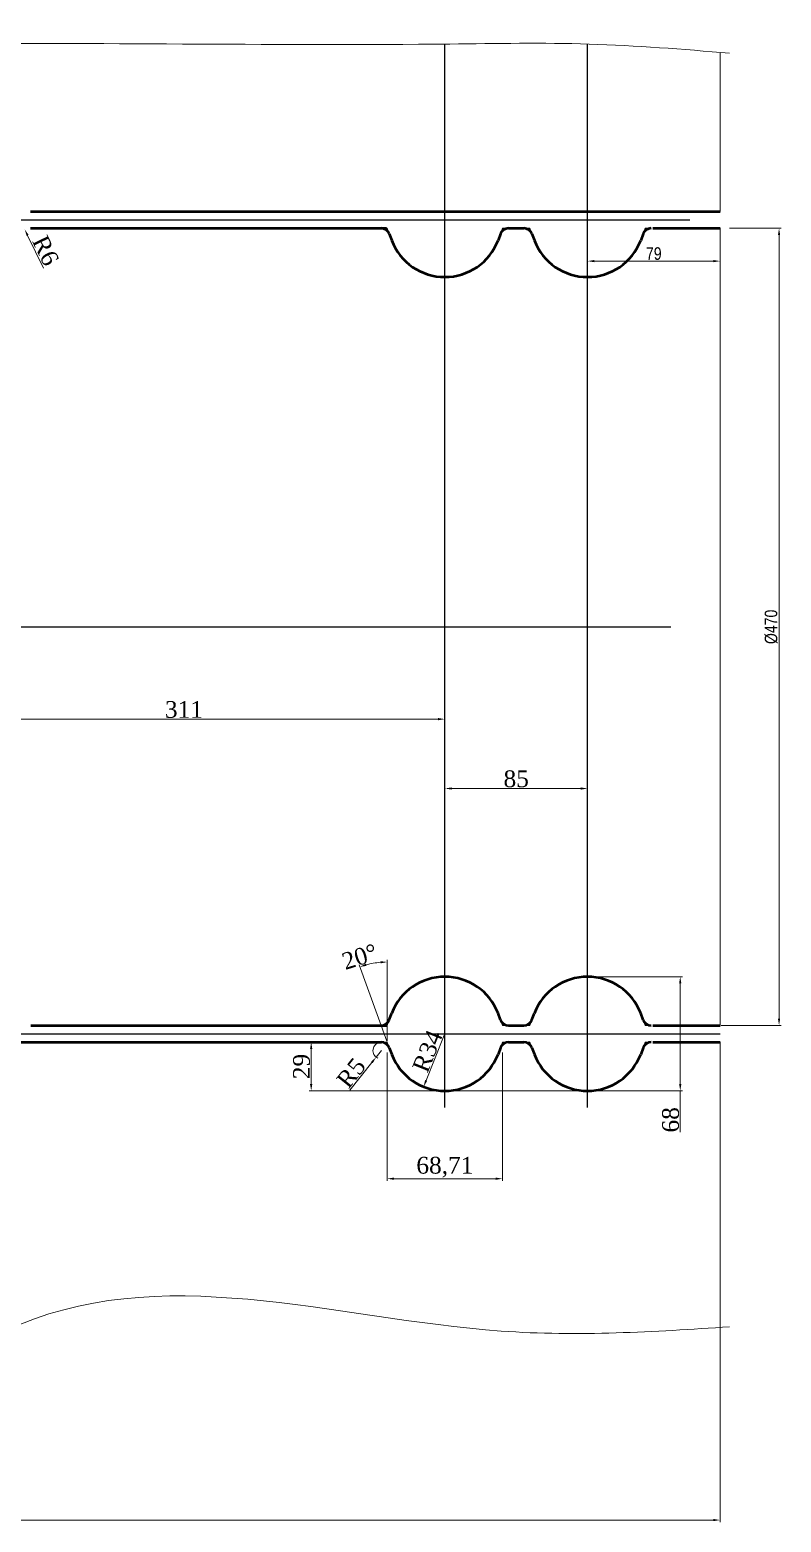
# Model space of a CAD drawing. Header units: millimetres. Extents: x -954 to 34898, y -2134 to 12006.
# Drawn here: x 28957 to 29405, y 8208 to 9098 of the extents above; entities that cross this region are included whole.
import ezdxf

# ---------------------------------------------------------------- set-up
doc = ezdxf.new("R2010")
doc.units = ezdxf.units.MM
doc.header["$LTSCALE"] = 3
doc.layers.add('контурная', color=7, linetype='Continuous', lineweight=50)
doc.layers.add('тонкая', color=7, linetype='Continuous', lineweight=20)
doc.layers.add('осевая', color=4, linetype='Continuous')
doc.styles.add('s2.5v4', font='times.ttf', dxfattribs={"height": 10})
doc.styles.add('s3v2.5', font='arial.ttf', dxfattribs={"width": 0.8, "height": 7.5})
doc.dimstyles.new('s3v2.5', dxfattribs={"dimtxt": 7.5, "dimasz": 4, "dimexe": 1.25, "dimexo": 0.625, "dimtad": 1, "dimtxsty": 's3v2.5', "dimcen": 1.5, "dimclrd": 6, "dimclre": 256, "dimclrt": 1, "dimadec": 0, "dimazin": 0, "dimtfac": 1, "dimtmove": 0, "dimatfit": 3, "dimfxl": 1, "dimlwd": -1, "dimlwe": -1, "dimarcsym": 0})

# ---------------------------------------------------------------- blocks, each defined once
blk = doc.blocks.new('*D1276')
at = {"layer": 'Defpoints', "color": 0, "transparency": 16777216}
for p in [(28954.23, 8978.75), (28956.85, 8973.36)]:
    blk.add_point(p, dxfattribs=at)
at = {"layer": 'тонкая', "color": 6, "transparency": 16777216}
blk.add_line((28965.44, 8955.67), (28955.98, 8975.16), dxfattribs=at)
blk.add_solid([(28956.58, 8975.45), (28955.38, 8974.86), (28954.23, 8978.75)], dxfattribs=at)
at = {"layer": 'тонкая', "color": 1, "transparency": 16777216, "insert": (28966.72, 8966.11), "char_height": 10, "attachment_point": 5, "rotation": 295.89412, "style": 's2.5v4'}
blk.add_mtext('R6', dxfattribs=at)
blk = doc.blocks.new('*D1277')
at = {"layer": 'Defpoints', "color": 0, "transparency": 16777216}
for p in [(29117.51, 8494.36), (29124.95, 8494.36), (29289.62, 8465.36)]:
    blk.add_point(p, dxfattribs=at)
at = {"layer": 'тонкая', "transparency": 16777216}
for p, q in [((29118.14, 8494.36), (29126.2, 8494.36)), ((29288.99, 8465.36), (29123.7, 8465.36))]:
    blk.add_line(p, q, dxfattribs=at)
at = {"layer": 'тонкая', "color": 6, "transparency": 16777216}
blk.add_line((29124.95, 8469.36), (29124.95, 8490.36), dxfattribs=at)
for points in [[(29124.28, 8490.36), (29125.62, 8490.36), (29124.95, 8494.36)], [(29124.28, 8469.36), (29125.62, 8469.36), (29124.95, 8465.36)]]:
    blk.add_solid(points, dxfattribs=at)
at = {"layer": 'тонкая', "color": 1, "transparency": 16777216, "insert": (29119.22, 8479.86), "char_height": 10, "attachment_point": 5, "rotation": 90, "style": 's2.5v4'}
blk.add_mtext('29', dxfattribs=at)
blk = doc.blocks.new('*D1292')
at = {"layer": 'Defpoints', "color": 0, "transparency": 16777216}
for p in [(29204.62, 8499.36), (29191.95, 8467.8)]:
    blk.add_point(p, dxfattribs=at)
at = {"layer": 'тонкая', "color": 6, "transparency": 16777216}
blk.add_line((29204.28, 8498.52), (29193.44, 8471.52), dxfattribs=at)
blk.add_solid([(29192.82, 8471.76), (29194.06, 8471.27), (29191.95, 8467.8)], dxfattribs=at)
at = {"layer": 'тонкая', "color": 1, "transparency": 16777216, "insert": (29194.31, 8489), "char_height": 10, "attachment_point": 5, "rotation": 68.12374, "style": 's2.5v4'}
blk.add_mtext('R34', dxfattribs=at)
blk = doc.blocks.new('*D1293')
at = {"layer": 'Defpoints', "color": 0, "transparency": 16777216}
for p in [(29164.72, 8541.82), (29170.26, 8494.36), (29170.26, 8488.83), (29171.46, 8491.07), (29172.93, 8487.02)]:
    blk.add_point(p, dxfattribs=at)
at = {"layer": 'тонкая', "transparency": 16777216}
for p, q in [((29170.05, 8494.94), (29153.49, 8540.43)), ((29170.26, 8494.98), (29170.26, 8543.39))]:
    blk.add_line(p, q, dxfattribs=at)
at = {"layer": 'тонкая', "color": 6, "transparency": 16777216}
blk.add_arc((29170.26, 8494.36), 47.78, 94.7978, 105.2022, dxfattribs=at)
for points in [[(29157.94, 8539.83), (29157.53, 8541.1), (29153.92, 8539.26)], [(29166.24, 8542.64), (29166.3, 8541.3), (29170.26, 8542.14)]]:
    blk.add_solid(points, dxfattribs=at)
at = {"layer": 'тонкая', "color": 1, "transparency": 16777216, "insert": (29153.86, 8545.27), "char_height": 10, "attachment_point": 5, "rotation": 17.86273, "style": 's2.5v4'}
blk.add_mtext('20°', dxfattribs=at)
blk = doc.blocks.new('*D1294')
at = {"layer": 'Defpoints', "color": 0, "transparency": 16777216}
for p in [(29163.65, 8485.45), (29166.76, 8489.36)]:
    blk.add_point(p, dxfattribs=at)
at = {"layer": 'тонкая', "color": 6, "transparency": 16777216}
for p, q in [((29166.76, 8489.36), (29163.65, 8485.45)), ((29147.9, 8465.7), (29161.15, 8482.32))]:
    blk.add_line(p, q, dxfattribs=at)
at = {"layer": 'тонкая', "transparency": 16777216}
blk.add_arc((29166.76, 8489.36), 5, 97.16197, 245.75734, dxfattribs=at)
at = {"layer": 'тонкая', "color": 6, "transparency": 16777216}
blk.add_solid([(29160.63, 8482.73), (29161.67, 8481.9), (29163.65, 8485.45)], dxfattribs=at)
at = {"layer": 'тонкая', "color": 1, "transparency": 16777216, "insert": (29148.81, 8476.01), "char_height": 10, "attachment_point": 5, "rotation": 51.43339, "style": 's2.5v4'}
blk.add_mtext('R5', dxfattribs=at)
blk = doc.blocks.new('*D1291')
at = {"layer": 'Defpoints', "color": 0, "transparency": 16777216}
for p in [(29170.26, 8488.83), (29238.97, 8488.83), (29238.97, 8413)]:
    blk.add_point(p, dxfattribs=at)
at = {"layer": 'тонкая', "transparency": 16777216}
for p, q in [((29170.26, 8488.2), (29170.26, 8411.75)), ((29238.97, 8488.2), (29238.97, 8411.75))]:
    blk.add_line(p, q, dxfattribs=at)
at = {"layer": 'тонкая', "color": 6, "transparency": 16777216}
blk.add_line((29174.26, 8413), (29234.97, 8413), dxfattribs=at)
for points in [[(29174.26, 8413.67), (29174.26, 8412.33), (29170.26, 8413)], [(29234.97, 8413.67), (29234.97, 8412.33), (29238.97, 8413)]]:
    blk.add_solid(points, dxfattribs=at)
at = {"layer": 'тонкая', "color": 1, "transparency": 16777216, "insert": (29204.62, 8419.85), "char_height": 10, "attachment_point": 5, "style": 's2.5v4'}
blk.add_mtext('68,71', dxfattribs=at)
blk = doc.blocks.new('*D1328')
at = {"layer": 'Defpoints', "color": 0, "transparency": 16777216}
for p in [(28893.62, 8686.88), (29204.62, 8686.88), (29204.62, 8686.88)]:
    blk.add_point(p, dxfattribs=at)
at = {"layer": 'тонкая', "transparency": 16777216}
for p, q in [((28893.62, 8687.5), (28893.62, 8688.13)), ((29204.62, 8687.5), (29204.62, 8688.13))]:
    blk.add_line(p, q, dxfattribs=at)
at = {"layer": 'тонкая', "color": 6, "transparency": 16777216}
blk.add_line((28897.62, 8686.88), (29200.62, 8686.88), dxfattribs=at)
for points in [[(28897.62, 8687.54), (28897.62, 8686.21), (28893.62, 8686.88)], [(29200.62, 8687.54), (29200.62, 8686.21), (29204.62, 8686.88)]]:
    blk.add_solid(points, dxfattribs=at)
at = {"layer": 'тонкая', "color": 1, "transparency": 16777216, "insert": (29049.12, 8692.59), "char_height": 10, "attachment_point": 5, "style": 's2.5v4'}
blk.add_mtext('311', dxfattribs=at)
blk = doc.blocks.new('*D1329')
at = {"layer": 'Defpoints', "color": 0, "transparency": 16777216}
for p in [(29204.62, 8645.54), (29289.62, 8645.54), (29289.62, 8645.54)]:
    blk.add_point(p, dxfattribs=at)
at = {"layer": 'тонкая', "transparency": 16777216}
for p, q in [((29204.62, 8646.16), (29204.62, 8646.79)), ((29289.62, 8646.16), (29289.62, 8646.79))]:
    blk.add_line(p, q, dxfattribs=at)
at = {"layer": 'тонкая', "color": 6, "transparency": 16777216}
blk.add_line((29208.62, 8645.54), (29285.62, 8645.54), dxfattribs=at)
for points in [[(29208.62, 8646.2), (29208.62, 8644.87), (29204.62, 8645.54)], [(29285.62, 8646.2), (29285.62, 8644.87), (29289.62, 8645.54)]]:
    blk.add_solid(points, dxfattribs=at)
at = {"layer": 'тонкая', "color": 1, "transparency": 16777216, "insert": (29247.12, 8651.25), "char_height": 10, "attachment_point": 5, "style": 's2.5v4'}
blk.add_mtext('85', dxfattribs=at)
blk = doc.blocks.new('*D1330')
at = {"layer": 'Defpoints', "color": 0, "transparency": 16777216}
for p in [(29289.62, 8959.82), (29289.62, 8959.82), (29368.62, 8959.82)]:
    blk.add_point(p, dxfattribs=at)
at = {"layer": 'тонкая', "transparency": 16777216}
for p, q in [((29289.62, 8960.45), (29289.62, 8961.07)), ((29368.62, 8960.45), (29368.62, 8961.07))]:
    blk.add_line(p, q, dxfattribs=at)
at = {"layer": 'тонкая', "color": 6, "transparency": 16777216}
blk.add_line((29364.62, 8959.82), (29293.62, 8959.82), dxfattribs=at)
for points in [[(29293.62, 8960.49), (29293.62, 8959.16), (29289.62, 8959.82)], [(29364.62, 8960.49), (29364.62, 8959.16), (29368.62, 8959.82)]]:
    blk.add_solid(points, dxfattribs=at)
at = {"layer": 'тонкая', "color": 1, "transparency": 16777216, "insert": (29329.12, 8964.28), "char_height": 7.5, "attachment_point": 5, "style": 's3v2.5'}
blk.add_mtext('79', dxfattribs=at)
blk = doc.blocks.new('*D1331')
at = {"layer": 'Defpoints', "color": 0, "transparency": 16777216}
for p in [(29373.62, 8979.36), (29368.62, 8504.36), (29403.75, 8504.36)]:
    blk.add_point(p, dxfattribs=at)
at = {"layer": 'тонкая', "transparency": 16777216}
for p, q in [((29374.25, 8979.36), (29405, 8979.36)), ((29369.25, 8504.36), (29405, 8504.36))]:
    blk.add_line(p, q, dxfattribs=at)
at = {"layer": 'тонкая', "color": 6, "transparency": 16777216}
blk.add_line((29403.75, 8975.36), (29403.75, 8508.36), dxfattribs=at)
for points in [[(29403.09, 8975.36), (29404.42, 8975.36), (29403.75, 8979.36)], [(29403.09, 8508.36), (29404.42, 8508.36), (29403.75, 8504.36)]]:
    blk.add_solid(points, dxfattribs=at)
at = {"layer": 'тонкая', "color": 1, "transparency": 16777216, "insert": (29399.09, 8741.86), "char_height": 7.5, "attachment_point": 5, "rotation": 90, "style": 's3v2.5'}
blk.add_mtext('%%C470', dxfattribs=at)
blk = doc.blocks.new('*D1381')
at = {"layer": 'Defpoints', "color": 0, "transparency": 16777216}
for p in [(28218.62, 8374), (29368.62, 8374), (28218.62, 8209.59)]:
    blk.add_point(p, dxfattribs=at)
at = {"layer": 'тонкая', "transparency": 16777216}
for p, q in [((28218.62, 8373.37), (28218.62, 8208.34)), ((29368.62, 8373.37), (29368.62, 8208.34))]:
    blk.add_line(p, q, dxfattribs=at)
at = {"layer": 'тонкая', "color": 6, "transparency": 16777216}
blk.add_line((29364.62, 8209.59), (28222.62, 8209.59), dxfattribs=at)
for points in [[(28222.62, 8210.25), (28222.62, 8208.92), (28218.62, 8209.59)], [(29364.62, 8210.25), (29364.62, 8208.92), (29368.62, 8209.59)]]:
    blk.add_solid(points, dxfattribs=at)
at = {"layer": 'тонкая', "color": 1, "transparency": 16777216, "insert": (28793.62, 8215.3), "char_height": 10, "attachment_point": 5, "style": 's2.5v4'}
blk.add_mtext('1150', dxfattribs=at)
blk = doc.blocks.new('*D1930')
at = {"layer": 'Defpoints', "color": 0, "transparency": 16777216}
for p in [(29289.62, 8533.36), (29344.87, 8533.36), (29289.62, 8465.36)]:
    blk.add_point(p, dxfattribs=at)
at = {"layer": 'тонкая', "transparency": 16777216}
for p, q in [((29290.24, 8533.36), (29346.12, 8533.36)), ((29290.24, 8465.36), (29346.12, 8465.36))]:
    blk.add_line(p, q, dxfattribs=at)
at = {"layer": 'тонкая', "color": 6, "transparency": 16777216}
for p, q in [((29344.87, 8529.36), (29344.87, 8469.36)), ((29344.87, 8465.36), (29344.87, 8440.82))]:
    blk.add_line(p, q, dxfattribs=at)
for points in [[(29344.2, 8529.36), (29345.53, 8529.36), (29344.87, 8533.36)], [(29344.2, 8469.36), (29345.53, 8469.36), (29344.87, 8465.36)]]:
    blk.add_solid(points, dxfattribs=at)
at = {"layer": 'тонкая', "color": 1, "transparency": 16777216, "insert": (29339.16, 8448.09), "char_height": 10, "attachment_point": 5, "rotation": 90, "style": 's2.5v4'}
blk.add_mtext('68', dxfattribs=at)

msp = doc.modelspace()

# ---------------------------------------------------------------- linework, layer by layer
at = {"layer": 'контурная'}
for p, q in [((28957.768, 8989.356), (29368.621, 8989.356)), ((28957.768, 8979.356), (29169.763, 8979.356)), ((29171.461, 8976.066), (29172.932, 8972.025)), ((29237.773, 8976.066), (29236.302, 8972.025)), ((29242.472, 8979.356), (29251.763, 8979.356)), ((29256.461, 8976.066), (29257.932, 8972.025)), ((29322.773, 8976.066), (29321.302, 8972.025)), ((29328.472, 8979.356), (29368.621, 8979.356)), ((29171.461, 8507.646), (29172.932, 8511.688)), ((29237.773, 8507.646), (29236.302, 8511.688)), ((29256.461, 8507.646), (29257.932, 8511.688)), ((29322.773, 8507.646), (29321.302, 8511.688)), ((28957.854, 8504.356), (29169.763, 8504.356)), ((29242.472, 8504.356), (29251.624, 8504.356)), ((29328.472, 8504.356), (29368.621, 8504.356)), ((28698.426, 8494.356), (28972.724, 8494.356)), ((28972.724, 8494.356), (29105.766, 8494.356)), ((29103.486, 8494.356), (29166.763, 8494.356)), ((29242.472, 8494.356), (29251.624, 8494.356)), ((29328.472, 8494.356), (29368.621, 8494.356)), ((29171.461, 8491.066), (29172.932, 8487.025)), ((29237.773, 8491.066), (29236.302, 8487.025)), ((29256.461, 8491.066), (29257.932, 8487.025)), ((29322.773, 8491.066), (29321.302, 8487.025))]:
    msp.add_line(p, q, dxfattribs=at)
for centre, radius, start, end in [((29166.763, 8974.356), 5, 20, 90), ((29242.472, 8974.356), 5, 90, 160), ((29251.763, 8974.356), 5, 20, 90), ((29327.472, 8974.356), 5, 90, 160), ((29204.617, 8984.356), 34, 201.26538, 270), ((29204.617, 8984.356), 34, 270, 338.73462), ((29289.617, 8984.356), 34, 201.26538, 270), ((29289.617, 8984.356), 34, 270, 338.73462), ((29204.617, 8499.356), 34, 90, 158.73462), ((29204.617, 8499.356), 34, 21.26538, 90), ((29289.617, 8499.356), 34, 90, 158.73462), ((29289.617, 8499.356), 34, 21.26538, 90), ((29166.763, 8509.356), 5, 270, 340), ((29242.472, 8509.356), 5, 200, 270), ((29251.763, 8509.356), 5, 270, 340), ((29327.472, 8509.356), 5, 200, 270), ((29166.763, 8489.356), 5, 20, 90), ((29242.472, 8489.356), 5, 90, 160), ((29251.763, 8489.356), 5, 20, 90), ((29327.472, 8489.356), 5, 90, 160), ((29204.617, 8499.356), 34, 201.26538, 270), ((29204.617, 8499.356), 34, 270, 338.73462), ((29289.617, 8499.356), 34, 201.26538, 270), ((29289.617, 8499.356), 34, 270, 338.73462)]:
    msp.add_arc(centre, radius, start, end, dxfattribs=at)
at = {"layer": 'осевая'}
for p, q in [((29204.617, 8455.51), (29204.617, 9089.18)), ((29289.617, 8455.51), (29289.617, 9089.18)), ((28241.113, 8984.356), (29350.504, 8984.356)), ((28218.621, 8741.856), (29339.304, 8741.856)), ((28218.621, 8499.356), (29368.621, 8499.356))]:
    msp.add_line(p, q, dxfattribs=at)
at = {"layer": 'тонкая'}
for p, q in [((29368.621, 8989.356), (29368.621, 9083.74)), ((29166.763, 8979.356), (29170.264, 8979.356)), ((29170.264, 8979.356), (29171.108, 8977.036)), ((29238.971, 8979.356), (29238.126, 8977.036)), ((29242.472, 8979.356), (29238.971, 8979.356)), ((29251.763, 8979.356), (29255.264, 8979.356)), ((29255.264, 8979.356), (29256.108, 8977.036)), ((29323.971, 8979.356), (29323.126, 8977.036)), ((29327.472, 8979.356), (29323.971, 8979.356)), ((29368.621, 8504.356), (29368.621, 8979.356)), ((29166.763, 8504.356), (29170.264, 8504.356)), ((29170.264, 8504.356), (29171.108, 8506.676)), ((29238.971, 8504.356), (29238.126, 8506.676)), ((29242.472, 8504.356), (29238.971, 8504.356)), ((29251.763, 8504.356), (29255.264, 8504.356)), ((29255.264, 8504.356), (29256.108, 8506.676)), ((29323.971, 8504.356), (29323.126, 8506.676)), ((29327.472, 8504.356), (29323.971, 8504.356)), ((29166.763, 8494.356), (29170.264, 8494.356)), ((29170.264, 8494.356), (29171.108, 8492.036)), ((29238.971, 8494.356), (29238.126, 8492.036)), ((29242.472, 8494.356), (29238.971, 8494.356)), ((29251.763, 8494.356), (29255.264, 8494.356)), ((29255.264, 8494.356), (29256.108, 8492.036)), ((29323.971, 8494.356), (29323.126, 8492.036)), ((29327.472, 8494.356), (29323.971, 8494.356)), ((29368.621, 8324.717), (29368.621, 8494.356))]:
    msp.add_line(p, q, dxfattribs=at)
for points in [[(28218.621, 9088.715), (28383.396, 9065.534), (28508.621, 9089.18), (28681.621, 9089.18), (28907.621, 9089.18), (29207.617, 9089.18), (29290.617, 9089.18), (29374.251, 9083.74)], [(28218.621, 8267.406), (28304.45, 8321.189), (28464.036, 8286.661), (28645.986, 8320.173), (28821.836, 8262.289), (28942.797, 8322.204), (29238.206, 8322.204), (29374.251, 8324.717)]]:
    msp.add_spline(points, degree=3, dxfattribs=at)

# ---------------------------------------------------------------- dimensions: what is measured, and where the dimension line sits
for center, mpoint, picture, middle in [((28956.854, 8973.356), (28954.233, 8978.754), '*D1276', (28961.583, 8963.614)), ((29204.617, 8499.356), (29191.949, 8467.804), '*D1292', (29199.606, 8486.875))]:
    dim = msp.add_radius_dim(center=center, mpoint=mpoint, dimstyle='s3v2.5', override={"dimtxsty": 's2.5v4'}, dxfattribs=at)
    dim.commit()
    dim.dimension.update_dxf_attribs({"geometry": picture, "text_midpoint": middle, "dimtype": 164})
dim = msp.add_linear_dim(base=(29403.755, 8504.356), p1=(29373.621, 8979.356), p2=(29368.621, 8504.356), angle=90, text='%%C470', dimstyle='s3v2.5', dxfattribs=at)
dim.commit()
dim.dimension.update_dxf_attribs({"geometry": '*D1331', "text_midpoint": (29399.091, 8741.856)})
dim = msp.add_linear_dim(base=(29289.617, 8959.824), p1=(29368.621, 8959.824), p2=(29289.617, 8959.824), dimstyle='s3v2.5', dxfattribs=at)
dim.commit()
dim.dimension.update_dxf_attribs({"geometry": '*D1330', "text_midpoint": (29329.119, 8964.278)})
for base, p1, p2, picture, middle in [((29204.617, 8686.876), (28893.621, 8686.876), (29204.617, 8686.876), '*D1328', (29049.119, 8692.588)), ((29289.617, 8645.538), (29204.617, 8645.538), (29289.617, 8645.538), '*D1329', (29247.117, 8651.249)), ((29238.971, 8413), (29170.264, 8488.825), (29238.971, 8488.825), '*D1291', (29204.617, 8419.854)), ((28218.621, 8209.586), (29368.621, 8373.997), (28218.621, 8373.997), '*D1381', (28793.621, 8215.297))]:
    dim = msp.add_linear_dim(base=base, p1=p1, p2=p2, dimstyle='s3v2.5', override={"dimtxsty": 's2.5v4'}, dxfattribs=at)
    dim.commit()
    dim.dimension.update_dxf_attribs({"geometry": picture, "text_midpoint": middle})
dim = msp.add_angular_dim_2l(base=(29164.717, 8541.815), line1=((29171.461, 8491.066), (29172.932, 8487.025)), line2=((29170.264, 8494.356), (29170.264, 8488.825)), dimstyle='s3v2.5', override={"dimtxsty": 's2.5v4'}, dxfattribs=at)
dim.commit()
dim.dimension.update_dxf_attribs({"geometry": '*D1293', "text_midpoint": (29155.607, 8539.835), "dimtype": 162})
dim = msp.add_linear_dim(base=(29344.867, 8533.356), p1=(29289.617, 8465.356), p2=(29289.617, 8533.356), angle=90, dimstyle='s3v2.5', override={"dimtxsty": 's2.5v4'}, dxfattribs=at)
dim.commit()
dim.dimension.update_dxf_attribs({"geometry": '*D1930', "text_midpoint": (29344.867, 8448.089), "dimtype": 160})
dim = msp.add_linear_dim(base=(29124.949, 8494.356), p1=(29289.617, 8465.356), p2=(29117.514, 8494.356), angle=90, dimstyle='s3v2.5', override={"dimtxsty": 's2.5v4'}, dxfattribs=at)
dim.commit()
dim.dimension.update_dxf_attribs({"geometry": '*D1277', "text_midpoint": (29119.223, 8479.856)})
dim = msp.add_radius_dim(center=(29166.763, 8489.356), mpoint=(29163.646, 8485.447), dimstyle='s3v2.5', override={"dimtxsty": 's2.5v4'}, dxfattribs=at)
dim.commit()
dim.dimension.update_dxf_attribs({"geometry": '*D1294', "text_midpoint": (29148.814, 8476.006)})

doc.saveas('drawing.dxf')
